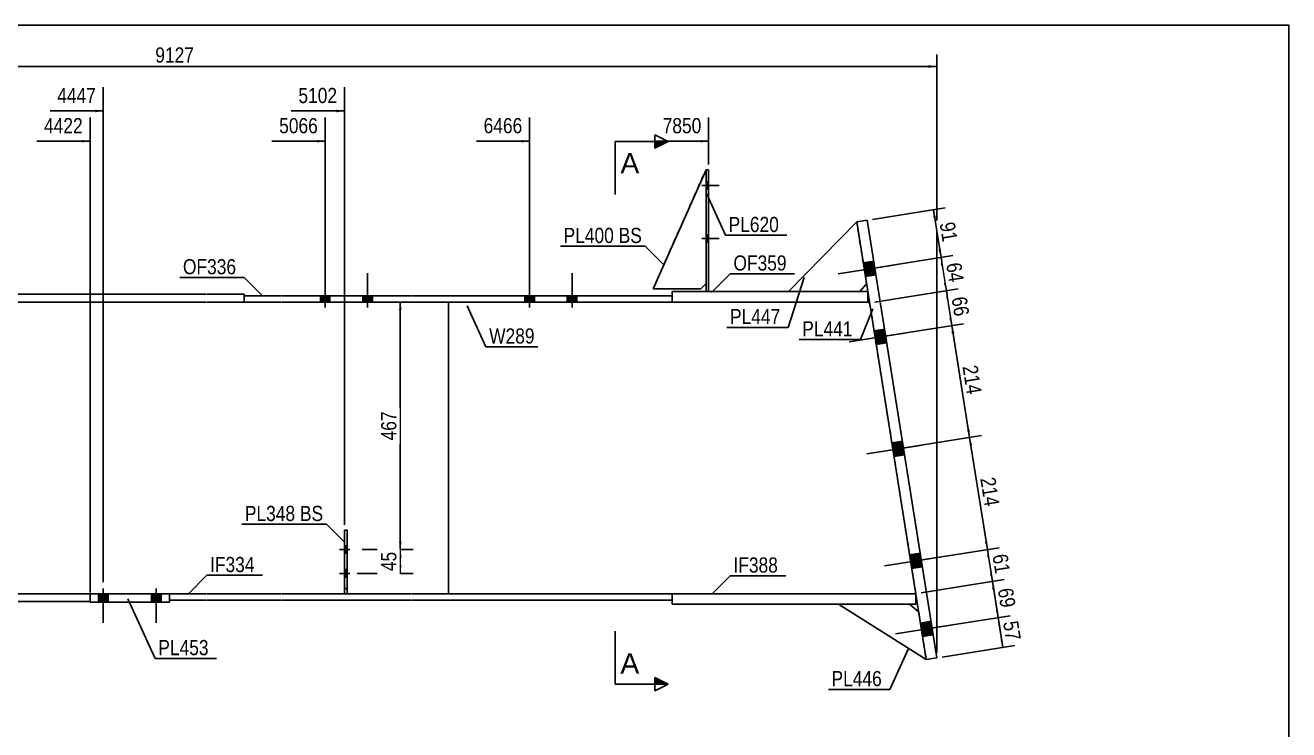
# Model space of a CAD drawing. Header units: millimetres. Extents: x -649 to -247, y -197 to 80.
# Drawn here: x -485.3 to -246.8, y -53.2 to 79.8 of the extents above; entities that cross this region are included whole.
import ezdxf

# ---------------------------------------------------------------- set-up
doc = ezdxf.new("R2010")
doc.units = ezdxf.units.MM
doc.linetypes.add('DXK_LINE_DOT1', pattern=[1.8814, 0.9407, -0.9407])
doc.linetypes.add('DXK_LINE_DOT2', pattern=[3.9198, 1.9599, -1.9599])
doc.styles.add('Arial', font='ARIAL.TTF', dxfattribs={"height": 0.2})
doc.styles.add('Arial Narrow', font='ARIALN.TTF', dxfattribs={"height": 0.2})

# ---------------------------------------------------------------- blocks, each defined once
blk = doc.blocks.new('Unknown-627307222-6750')
at = {"color": 5, "linetype": 'Continuous'}
for p, q in [((-246.76, 79.75), (-646.76, 79.75)), ((-246.76, -197.25), (-246.76, 79.75))]:
    blk.add_line(p, q, dxfattribs=at)
blk = doc.blocks.new('Part-627307222-4781 - 4763')
at = {"color": 2, "linetype": 'Continuous'}
for p, q in [((-436.99, 28.7), (-443.99, 28.7)), ((-443.99, 28.7), (-443.99, 27.5)), ((-412.49, 28.7), (-436.89, 28.7)), ((-398.39, 28.7), (-412.39, 28.7)), ((-373.89, 28.7), (-398.29, 28.7)), ((-363.2, 28.7), (-373.79, 28.7)), ((-363.2, 28.7), (-363.2, 27.5)), ((-436.99, 27.5), (-443.99, 27.5)), ((-412.49, 27.5), (-436.89, 27.5)), ((-398.39, 27.5), (-412.39, 27.5)), ((-373.89, 27.5), (-398.29, 27.5)), ((-363.2, 27.5), (-373.79, 27.5))]:
    blk.add_line(p, q, dxfattribs=at)
blk = doc.blocks.new('Part-627307222-4779 - 4763')
at = {"color": 2, "linetype": 'Continuous'}
for p, q in [((-599, 29), (-577, 29)), ((-599, 29), (-599, 27.5)), ((-576.9, 29), (-529.19, 29)), ((-529.09, 29), (-504.69, 29)), ((-504.59, 29), (-480.19, 29)), ((-480.09, 29), (-451.09, 29)), ((-450.99, 29), (-443.99, 29)), ((-443.99, 29), (-443.99, 27.5)), ((-599, 27.5), (-577, 27.5)), ((-576.9, 27.5), (-529.19, 27.5)), ((-529.09, 27.5), (-504.69, 27.5)), ((-504.59, 27.5), (-480.19, 27.5)), ((-480.09, 27.5), (-451.09, 27.5)), ((-450.99, 27.5), (-443.99, 27.5))]:
    blk.add_line(p, q, dxfattribs=at)
blk = doc.blocks.new('Part-627307222-4783 - 4763')
at = {"color": 2, "linetype": 'Continuous'}
for p, q in [((-451.09, -27.5), (-458.09, -27.5)), ((-458.09, -27.5), (-458.09, -28.7)), ((-436.99, -27.5), (-450.99, -27.5)), ((-412.49, -27.5), (-436.89, -27.5)), ((-398.39, -27.5), (-412.39, -27.5)), ((-373.89, -27.5), (-398.29, -27.5)), ((-363.2, -27.5), (-373.79, -27.5)), ((-363.2, -28.7), (-363.2, -27.5)), ((-458.09, -28.7), (-451.09, -28.7)), ((-450.99, -28.7), (-436.99, -28.7)), ((-436.89, -28.7), (-412.49, -28.7)), ((-412.39, -28.7), (-398.39, -28.7)), ((-398.29, -28.7), (-373.89, -28.7)), ((-373.79, -28.7), (-363.2, -28.7))]:
    blk.add_line(p, q, dxfattribs=at)
blk = doc.blocks.new('Part-627307222-4785 - 4763')
at = {"color": 7, "linetype": 'DXK_LINE_DOT1'}
for p, q in [((-577, 27.5), (-599, 27.5)), ((-599, 27.5), (-599, -27.5)), ((-529.19, 27.5), (-576.9, 27.5)), ((-504.69, 27.5), (-529.09, 27.5)), ((-480.19, 27.5), (-504.59, 27.5)), ((-451.09, 27.5), (-480.09, 27.5)), ((-436.99, 27.5), (-450.99, 27.5)), ((-412.49, 27.5), (-436.89, 27.5)), ((-405.39, 27.5), (-412.39, 27.5)), ((-599, -27.5), (-577, -27.5)), ((-576.9, -27.5), (-529.19, -27.5)), ((-529.09, -27.5), (-504.69, -27.5)), ((-504.59, -27.5), (-480.19, -27.5)), ((-480.09, -27.5), (-451.09, -27.5)), ((-450.99, -27.5), (-436.99, -27.5)), ((-436.89, -27.5), (-412.49, -27.5)), ((-412.39, -27.5), (-405.39, -27.5))]:
    blk.add_line(p, q, dxfattribs=at)
at = {"color": 2, "linetype": 'Continuous'}
blk.add_line((-405.39, 27.5), (-405.39, -27.5), dxfattribs=at)
blk = doc.blocks.new('Part-627307222-4786 - 4763')
at = {"color": 2, "linetype": 'Continuous'}
for p, q in [((-529.19, -27.5), (-536.19, -27.5)), ((-536.19, -27.5), (-536.19, -29)), ((-504.69, -27.5), (-529.09, -27.5)), ((-480.19, -27.5), (-504.59, -27.5)), ((-473.09, -27.5), (-480.09, -27.5)), ((-473.09, -27.5), (-473.09, -29)), ((-529.19, -29), (-536.19, -29)), ((-504.69, -29), (-529.09, -29)), ((-480.19, -29), (-504.59, -29)), ((-473.09, -29), (-480.09, -29))]:
    blk.add_line(p, q, dxfattribs=at)
blk = doc.blocks.new('Part-627307222-4794 - 4763')
at = {"color": 2, "linetype": 'Continuous'}
for p, q in [((-326.35, 42.96), (-328.33, 42.65)), ((-313.22, -39.63), (-326.35, 42.96)), ((-328.33, 42.65), (-315.2, -39.94)), ((-315.2, -39.94), (-313.22, -39.63))]:
    blk.add_line(p, q, dxfattribs=at)
blk = doc.blocks.new('Part-627307222-4795 - 4763')
at = {"color": 2, "linetype": 'Continuous'}
for p, q in [((-363.2, -29.5), (-363.2, -27.5)), ((-363.2, -27.5), (-348.34, -27.5)), ((-348.24, -27.5), (-317.17, -27.5)), ((-317.17, -29.5), (-317.17, -27.5)), ((-348.34, -29.5), (-363.2, -29.5)), ((-317.17, -29.5), (-348.24, -29.5))]:
    blk.add_line(p, q, dxfattribs=at)
blk = doc.blocks.new('Part-627307222-4796 - 4763')
at = {"color": 2, "linetype": 'Continuous'}
for p, q in [((-348.34, 29.5), (-363.2, 29.5)), ((-363.2, 27.5), (-363.2, 29.5)), ((-326.24, 29.5), (-348.24, 29.5)), ((-326.24, 29.5), (-326.24, 27.5)), ((-348.34, 27.5), (-363.2, 27.5)), ((-326.24, 27.5), (-348.24, 27.5))]:
    blk.add_line(p, q, dxfattribs=at)
at = {"color": 7, "linetype": 'DXK_LINE_DOT1'}
blk.add_line((-326.24, 29.5), (-326.24, 29.5), dxfattribs=at)
blk = doc.blocks.new('Part-627307222-4797 - 4763')
at = {"color": 7, "linetype": 'DXK_LINE_DOT1'}
for p, q in [((-331.84, -29.47), (-318.36, -29.5)), ((-331.84, -29.47), (-331.8, -29.5)), ((-318.36, -29.5), (-318.35, -29.5)), ((-316.62, -30.98), (-315.2, -39.94))]:
    blk.add_line(p, q, dxfattribs=at)
at = {"color": 2, "linetype": 'Continuous'}
for p, q in [((-315.2, -39.94), (-331.8, -29.5)), ((-318.35, -29.5), (-316.62, -30.98))]:
    blk.add_line(p, q, dxfattribs=at)
blk = doc.blocks.new('Part-627307222-4798 - 4763')
at = {"color": 2, "linetype": 'Continuous'}
for p, q in [((-328.33, 42.65), (-341.24, 29.5)), ((-327.74, 29.5), (-326.47, 30.98))]:
    blk.add_line(p, q, dxfattribs=at)
at = {"color": 7, "linetype": 'DXK_LINE_DOT1'}
for p, q in [((-326.47, 30.98), (-328.33, 42.65)), ((-341.24, 29.5), (-327.74, 29.5))]:
    blk.add_line(p, q, dxfattribs=at)
blk = doc.blocks.new('Part-627307222-4799 - 4763')
at = {"color": 2, "linetype": 'Continuous'}
for p, q in [((-473.09, -29.1), (-473.09, -27.5)), ((-458.09, -27.5), (-473.09, -27.5)), ((-458.09, -29.1), (-458.09, -27.5)), ((-473.09, -29.1), (-458.09, -29.1))]:
    blk.add_line(p, q, dxfattribs=at)
blk = doc.blocks.new('Part-627307222-4802 - 4763')
at = {"color": 2, "linetype": 'Continuous'}
for p, q in [((-356.79, 29.5), (-356.79, 52.5)), ((-356.79, 52.5), (-356.29, 52.5)), ((-356.29, 52.5), (-356.29, 29.5))]:
    blk.add_line(p, q, dxfattribs=at)
at = {"color": 7, "linetype": 'DXK_LINE_DOT1'}
blk.add_line((-356.29, 29.5), (-356.79, 29.5), dxfattribs=at)
blk = doc.blocks.new('Part-627307222-4803 - 4763')
at = {"color": 2, "linetype": 'Continuous'}
for p, q in [((-366.79, 30), (-356.79, 52.5)), ((-357.79, 30), (-366.79, 30)), ((-356.79, 31), (-357.79, 30))]:
    blk.add_line(p, q, dxfattribs=at)
at = {"color": 7, "linetype": 'DXK_LINE_DOT1'}
blk.add_line((-356.79, 52.5), (-356.79, 31), dxfattribs=at)
blk = doc.blocks.new('Part-627307222-4804 - 4763')
at = {"color": 7, "linetype": 'DXK_LINE_DOT1'}
for p, q in [((-366.79, 30), (-356.79, 52.5)), ((-357.79, 30), (-366.79, 30)), ((-356.79, 31), (-357.79, 30))]:
    blk.add_line(p, q, dxfattribs=at)
blk = doc.blocks.new('Part-627307222-4805 - 4763')
at = {"color": 2, "linetype": 'Continuous'}
for p, q in [((-425.07, -27.5), (-425.07, -15.5)), ((-424.57, -15.5), (-425.07, -15.5)), ((-424.57, -27.5), (-424.57, -15.5))]:
    blk.add_line(p, q, dxfattribs=at)
at = {"color": 7, "linetype": 'DXK_LINE_DOT1'}
for p, q in [((-425.07, -26.5), (-424.57, -26.5)), ((-425.07, -27.5), (-424.57, -27.5))]:
    blk.add_line(p, q, dxfattribs=at)
blk = doc.blocks.new('Part-627307222-4806 - 4763')
at = {"color": 7, "linetype": 'DXK_LINE_DOT1'}
for p, q in [((-425.07, -15.5), (-425.07, -27.5)), ((-424.57, -15.5), (-425.07, -15.5)), ((-424.57, -27.5), (-424.57, -15.5))]:
    blk.add_line(p, q, dxfattribs=at)
blk = doc.blocks.new('Part-627307222-4807 - 4763')
at = {"color": 7, "linetype": 'DXK_LINE_DOT1'}
for p, q in [((-398.39, 27.5), (-405.39, 27.5)), ((-405.39, 27.5), (-405.39, -27.5)), ((-373.89, 27.5), (-398.29, 27.5)), ((-348.34, 27.5), (-373.79, 27.5)), ((-326.24, 27.5), (-348.24, 27.5)), ((-317.17, -27.5), (-325.92, 27.5)), ((-405.39, -27.5), (-398.39, -27.5)), ((-398.29, -27.5), (-373.89, -27.5)), ((-373.79, -27.5), (-348.34, -27.5)), ((-348.24, -27.5), (-317.17, -27.5))]:
    blk.add_line(p, q, dxfattribs=at)
at = {"color": 2, "linetype": 'Continuous'}
blk.add_line((-325.92, 27.5), (-326.24, 27.5), dxfattribs=at)
blk = doc.blocks.new('Bolt-627307222-4814 - 4763')
at = {"linetype": 'Continuous'}
for points in [[(-389.19, 28.7), (-390.99, 28.7), (-390.99, 27.5), (-389.19, 27.5)], [(-389.19, 28.7), (-390.99, 28.7), (-390.99, 27.5), (-389.19, 27.5)], [(-381.19, 28.7), (-382.99, 28.7), (-382.99, 27.5), (-381.19, 27.5)], [(-381.19, 28.7), (-382.99, 28.7), (-382.99, 27.5), (-381.19, 27.5)]]:
    blk.add_hatch(color=3, dxfattribs=at).paths.add_polyline_path(points)
at = {"color": 3, "linetype": 'Continuous'}
for p, q in [((-390.09, 26.5), (-390.09, 33)), ((-390.09, 26.5), (-390.09, 33)), ((-382.09, 26.5), (-382.09, 33)), ((-382.09, 26.5), (-382.09, 33)), ((-390.99, 27.5), (-390.99, 28.7)), ((-390.99, 27.5), (-390.99, 28.7)), ((-389.19, 27.5), (-389.19, 28.7)), ((-389.19, 27.5), (-389.19, 28.7)), ((-382.99, 27.5), (-382.99, 28.7)), ((-382.99, 27.5), (-382.99, 28.7)), ((-381.19, 27.5), (-381.19, 28.7)), ((-381.19, 27.5), (-381.19, 28.7))]:
    blk.add_line(p, q, dxfattribs=at)
blk = doc.blocks.new('Bolt-627307222-4815 - 4763')
at = {"linetype": 'Continuous'}
for points in [[(-427.79, 28.7), (-429.59, 28.7), (-429.59, 27.5), (-427.79, 27.5)], [(-427.79, 28.7), (-429.59, 28.7), (-429.59, 27.5), (-427.79, 27.5)], [(-419.79, 28.7), (-421.59, 28.7), (-421.59, 27.5), (-419.79, 27.5)], [(-419.79, 28.7), (-421.59, 28.7), (-421.59, 27.5), (-419.79, 27.5)]]:
    blk.add_hatch(color=3, dxfattribs=at).paths.add_polyline_path(points)
at = {"color": 3, "linetype": 'Continuous'}
for p, q in [((-428.69, 26.5), (-428.69, 33)), ((-428.69, 26.5), (-428.69, 33)), ((-420.69, 26.5), (-420.69, 33)), ((-420.69, 26.5), (-420.69, 33)), ((-429.59, 27.5), (-429.59, 28.7)), ((-429.59, 27.5), (-429.59, 28.7)), ((-427.79, 27.5), (-427.79, 28.7)), ((-427.79, 27.5), (-427.79, 28.7)), ((-421.59, 27.5), (-421.59, 28.7)), ((-421.59, 27.5), (-421.59, 28.7)), ((-419.79, 27.5), (-419.79, 28.7)), ((-419.79, 27.5), (-419.79, 28.7))]:
    blk.add_line(p, q, dxfattribs=at)
blk = doc.blocks.new('Bolt-627307222-4821 - 4763')
at = {"linetype": 'Continuous'}
for points in [[(-324.72, 32.67), (-325.12, 35.23), (-327.1, 34.92), (-326.69, 32.35)], [(-324.72, 32.67), (-325.12, 35.23), (-327.1, 34.92), (-326.69, 32.35)], [(-322.68, 19.83), (-323.08, 22.4), (-325.06, 22.08), (-324.65, 19.51)], [(-322.68, 19.83), (-323.08, 22.4), (-325.06, 22.08), (-324.65, 19.51)], [(-319.31, -1.31), (-319.72, 1.26), (-321.7, 0.95), (-321.29, -1.62)], [(-319.31, -1.31), (-319.72, 1.26), (-321.7, 0.95), (-321.29, -1.62)], [(-315.95, -22.44), (-316.36, -19.87), (-318.34, -20.19), (-317.93, -22.76)], [(-315.95, -22.44), (-316.36, -19.87), (-318.34, -20.19), (-317.93, -22.76)], [(-313.91, -35.28), (-314.32, -32.71), (-316.3, -33.03), (-315.89, -35.59)], [(-313.91, -35.28), (-314.32, -32.71), (-316.3, -33.03), (-315.89, -35.59)]]:
    blk.add_hatch(color=3, dxfattribs=at).paths.add_polyline_path(points)
at = {"color": 3, "linetype": 'Continuous'}
for p, q in [((-321.38, 34.51), (-331.83, 32.85)), ((-321.38, 34.51), (-331.83, 32.85)), ((-325.12, 35.23), (-327.1, 34.92)), ((-325.12, 35.23), (-327.1, 34.92)), ((-324.72, 32.67), (-326.69, 32.35)), ((-324.72, 32.67), (-326.69, 32.35)), ((-319.33, 21.68), (-329.79, 20.01)), ((-319.33, 21.68), (-329.79, 20.01)), ((-323.08, 22.4), (-325.06, 22.08)), ((-323.08, 22.4), (-325.06, 22.08)), ((-322.68, 19.83), (-324.65, 19.51)), ((-322.68, 19.83), (-324.65, 19.51)), ((-315.97, 0.54), (-326.43, -1.12)), ((-315.97, 0.54), (-326.43, -1.12)), ((-319.72, 1.26), (-321.7, 0.95)), ((-319.72, 1.26), (-321.7, 0.95)), ((-319.31, -1.31), (-321.29, -1.62)), ((-319.31, -1.31), (-321.29, -1.62)), ((-312.61, -20.59), (-323.07, -22.26)), ((-312.61, -20.59), (-323.07, -22.26)), ((-316.36, -19.87), (-318.34, -20.19)), ((-316.36, -19.87), (-318.34, -20.19)), ((-315.95, -22.44), (-317.93, -22.76)), ((-315.95, -22.44), (-317.93, -22.76)), ((-314.32, -32.71), (-316.3, -33.03)), ((-314.32, -32.71), (-316.3, -33.03)), ((-310.57, -33.43), (-321.03, -35.1)), ((-310.57, -33.43), (-321.03, -35.1)), ((-313.91, -35.28), (-315.89, -35.59)), ((-313.91, -35.28), (-315.89, -35.59))]:
    blk.add_line(p, q, dxfattribs=at)
blk = doc.blocks.new('Bolt-627307222-4823 - 4763')
at = {"linetype": 'Continuous'}
for points in [[(-469.69, -27.5), (-471.49, -27.5), (-471.49, -29.1), (-469.69, -29.1)], [(-469.69, -27.5), (-471.49, -27.5), (-471.49, -29.1), (-469.69, -29.1)], [(-459.69, -27.5), (-461.49, -27.5), (-461.49, -29.1), (-459.69, -29.1)], [(-459.69, -27.5), (-461.49, -27.5), (-461.49, -29.1), (-459.69, -29.1)]]:
    blk.add_hatch(color=3, dxfattribs=at).paths.add_polyline_path(points)
at = {"color": 3, "linetype": 'Continuous'}
for p, q in [((-471.49, -27.5), (-471.49, -29.1)), ((-471.49, -27.5), (-471.49, -29.1)), ((-470.59, -26.5), (-470.59, -33)), ((-470.59, -26.5), (-470.59, -33)), ((-469.69, -27.5), (-469.69, -29.1)), ((-469.69, -27.5), (-469.69, -29.1)), ((-461.49, -27.5), (-461.49, -29.1)), ((-461.49, -27.5), (-461.49, -29.1)), ((-460.59, -26.5), (-460.59, -33)), ((-460.59, -26.5), (-460.59, -33)), ((-459.69, -27.5), (-459.69, -29.1)), ((-459.69, -27.5), (-459.69, -29.1))]:
    blk.add_line(p, q, dxfattribs=at)
blk = doc.blocks.new('Bolt-627307222-4825 - 4763')
at = {"linetype": 'Continuous'}
for points in [[(-356.29, 48.8), (-356.29, 50.2), (-356.79, 50.2), (-356.79, 48.8)], [(-356.29, 48.8), (-356.29, 50.2), (-356.79, 50.2), (-356.79, 48.8)], [(-356.29, 48.8), (-356.29, 50.2), (-356.79, 50.2), (-356.79, 48.8)], [(-356.29, 38.8), (-356.29, 40.2), (-356.79, 40.2), (-356.79, 38.8)], [(-356.29, 38.8), (-356.29, 40.2), (-356.79, 40.2), (-356.79, 38.8)], [(-356.29, 38.8), (-356.29, 40.2), (-356.79, 40.2), (-356.79, 38.8)]]:
    blk.add_hatch(color=3, dxfattribs=at).paths.add_polyline_path(points)
at = {"color": 3, "linetype": 'Continuous'}
for p, q in [((-356.79, 50.2), (-356.29, 50.2)), ((-356.79, 50.2), (-356.29, 50.2)), ((-356.79, 50.2), (-356.29, 50.2)), ((-357.59, 49.5), (-354.29, 49.5)), ((-357.59, 49.5), (-354.29, 49.5)), ((-357.59, 49.5), (-354.29, 49.5)), ((-356.79, 48.8), (-356.29, 48.8)), ((-356.79, 48.8), (-356.29, 48.8)), ((-356.79, 48.8), (-356.29, 48.8)), ((-357.59, 39.5), (-354.29, 39.5)), ((-357.59, 39.5), (-354.29, 39.5)), ((-357.59, 39.5), (-354.29, 39.5)), ((-356.79, 40.2), (-356.29, 40.2)), ((-356.79, 40.2), (-356.29, 40.2)), ((-356.79, 40.2), (-356.29, 40.2)), ((-356.79, 38.8), (-356.29, 38.8)), ((-356.79, 38.8), (-356.29, 38.8)), ((-356.79, 38.8), (-356.29, 38.8))]:
    blk.add_line(p, q, dxfattribs=at)
blk = doc.blocks.new('Bolt-627307222-4826 - 4763')
at = {"linetype": 'Continuous'}
for points in [[(-424.57, -19.88), (-424.57, -18.48), (-425.07, -18.48), (-425.07, -19.88)], [(-424.57, -24.36), (-424.57, -22.96), (-425.07, -22.96), (-425.07, -24.36)]]:
    blk.add_hatch(color=3, dxfattribs=at).paths.add_polyline_path(points)
at = {"color": 3, "linetype": 'Continuous'}
for p, q in [((-425.07, -18.48), (-424.57, -18.48)), ((-425.87, -19.18), (-424.57, -19.18)), ((-425.07, -19.88), (-424.57, -19.88)), ((-425.87, -23.66), (-424.57, -23.66)), ((-425.07, -22.96), (-424.57, -22.96)), ((-425.07, -24.36), (-424.57, -24.36))]:
    blk.add_line(p, q, dxfattribs=at)
blk = doc.blocks.new('Bolt-627307222-4827 - 4763')
at = {"color": 3, "linetype": 'DXK_LINE_DOT2'}
for p, q in [((-425.07, -18.48), (-424.57, -18.48)), ((-426.02, -19.18), (-422.72, -19.18)), ((-425.07, -19.88), (-424.57, -19.88)), ((-426.02, -23.66), (-422.72, -23.66)), ((-425.07, -22.96), (-424.57, -22.96)), ((-425.07, -24.36), (-424.57, -24.36))]:
    blk.add_line(p, q, dxfattribs=at)
blk = doc.blocks.new('StraightDimension-627307222-7057 - 4763')
at = {"linetype": 'Continuous'}
for points in [[(-414.76, 26), (-414.51, 27.5), (-414.26, 26)], [(-414.26, -17.68), (-414.51, -19.18), (-414.76, -17.68)]]:
    blk.add_hatch(color=7, dxfattribs=at).paths.add_polyline_path(points)
at = {"color": 7, "linetype": 'Continuous'}
for p, q in [((-421.72, 27.5), (-412.11, 27.5)), ((-414.51, -19.18), (-414.51, 27.5)), ((-421.72, -19.18), (-412.11, -19.18))]:
    blk.add_line(p, q, dxfattribs=at)
at = {"color": 0}
blk.add_wipeout([(-414.66, 7.5), (-418.86, 7.5), (-418.86, 0.82), (-414.66, 0.82)], dxfattribs=at)
at = {"color": 3, "style": 'Arial Narrow'}
blk.add_text('467', height=2.863, rotation=90.0002, dxfattribs=at).set_placement((-415.26, 1.42))
blk = doc.blocks.new('StraightDimension-627307222-10280 - 4763')
at = {"linetype": 'Continuous'}
blk.add_hatch(color=7, dxfattribs=at).paths.add_polyline_path([(-430.19, 58.13), (-428.69, 57.88), (-430.19, 57.63)])
at = {"color": 7, "linetype": 'Continuous'}
for p, q in [((-428.69, 32.68), (-428.69, 62.38)), ((-438.75, 57.88), (-428.69, 57.88))]:
    blk.add_line(p, q, dxfattribs=at)
at = {"color": 0}
blk.add_wipeout([(-429.46, 58.78), (-429.46, 62.98), (-437.98, 62.98), (-437.98, 58.78)], dxfattribs=at)
at = {"color": 3, "style": 'Arial Narrow'}
blk.add_text('5066', height=2.863, dxfattribs=at).set_placement((-437.38, 59.38))
blk = doc.blocks.new('StraightDimension-627307222-7944 - 4763')
at = {"linetype": 'Continuous'}
for points in [[(-301.62, -33.53), (-301.61, -32.01), (-301.13, -33.45)], [(-300.7, -36.12), (-300.72, -37.64), (-301.2, -36.19)]]:
    blk.add_hatch(color=7, dxfattribs=at).paths.add_polyline_path(points)
at = {"color": 7, "linetype": 'Continuous'}
for p, q in [((-315.1, -34.15), (-299.39, -31.65)), ((-301.61, -32.01), (-300.72, -37.64)), ((-312.23, -39.47), (-298.49, -37.28))]:
    blk.add_line(p, q, dxfattribs=at)
at = {"color": 0}
blk.add_wipeout([(-300.63, -37.2), (-296.49, -36.54), (-297.25, -31.74), (-301.4, -32.4)], dxfattribs=at)
at = {"color": 3, "style": 'Arial Narrow'}
blk.add_text('57', height=2.863, rotation=-80.9647, dxfattribs=at).set_placement((-300.71, -32.9))
blk = doc.blocks.new('StraightDimension-627307222-7946 - 4763')
at = {"linetype": 'Continuous'}
for points in [[(-303.66, -20.69), (-303.65, -19.17), (-303.17, -20.61)], [(-302.68, -23.68), (-302.69, -25.2), (-303.18, -23.76)]]:
    blk.add_hatch(color=7, dxfattribs=at).paths.add_polyline_path(points)
at = {"color": 7, "linetype": 'Continuous'}
for p, q in [((-317.15, -21.32), (-301.43, -18.82)), ((-303.65, -19.17), (-302.69, -25.2)), ((-316.19, -27.34), (-300.47, -24.84))]:
    blk.add_line(p, q, dxfattribs=at)
at = {"color": 0}
blk.add_wipeout([(-302.64, -24.56), (-298.5, -23.9), (-299.26, -19.1), (-303.41, -19.76)], dxfattribs=at)
at = {"color": 3, "style": 'Arial Narrow'}
blk.add_text('61', height=2.863, rotation=-80.9647, dxfattribs=at).set_placement((-302.72, -20.26))
blk = doc.blocks.new('StraightDimension-627307222-7947 - 4763')
at = {"linetype": 'Continuous'}
for points in [[(-307.02, 0.45), (-307.01, 1.97), (-306.53, 0.52)], [(-303.64, -17.65), (-303.65, -19.17), (-304.13, -17.73)]]:
    blk.add_hatch(color=7, dxfattribs=at).paths.add_polyline_path(points)
at = {"color": 7, "linetype": 'Continuous'}
for p, q in [((-320.51, -0.18), (-304.79, 2.32)), ((-307.01, 1.97), (-303.65, -19.17)), ((-317.15, -21.32), (-301.43, -18.82))]:
    blk.add_line(p, q, dxfattribs=at)
at = {"color": 0}
blk.add_wipeout([(-304.66, -11.88), (-300.51, -11.22), (-301.56, -4.62), (-305.71, -5.28)], dxfattribs=at)
at = {"color": 3, "style": 'Arial Narrow'}
blk.add_text('214', height=2.863, rotation=-80.9647, dxfattribs=at).set_placement((-305.02, -5.78))
blk = doc.blocks.new('StraightDimension-627307222-7058 - 4763')
at = {"linetype": 'Continuous'}
for points in [[(-414.76, -20.68), (-414.51, -19.18), (-414.26, -20.68)], [(-414.26, -22.16), (-414.51, -23.66), (-414.76, -22.16)]]:
    blk.add_hatch(color=7, dxfattribs=at).paths.add_polyline_path(points)
at = {"color": 7, "linetype": 'Continuous'}
for p, q in [((-421.72, -19.18), (-412.11, -19.18)), ((-414.51, -23.66), (-414.51, -19.18)), ((-422.64, -23.66), (-412.11, -23.66))]:
    blk.add_line(p, q, dxfattribs=at)
at = {"color": 0}
blk.add_wipeout([(-414.66, -18.99), (-418.86, -18.99), (-418.86, -23.85), (-414.66, -23.85)], dxfattribs=at)
at = {"color": 3, "style": 'Arial Narrow'}
blk.add_text('45', height=2.863, rotation=90.0002, dxfattribs=at).set_placement((-415.26, -23.25))
blk = doc.blocks.new('StraightDimension-627307222-7841 - 4763')
at = {"linetype": 'Continuous'}
blk.add_hatch(color=7, dxfattribs=at).paths.add_polyline_path([(-314.72, 72.22), (-313.22, 71.97), (-314.72, 71.72)])
at = {"color": 7, "linetype": 'Continuous'}
for p, q in [((-313.22, -38.63), (-313.22, 74.22)), ((-601, 71.97), (-313.22, 71.97))]:
    blk.add_line(p, q, dxfattribs=at)
at = {"color": 0}
blk.add_wipeout([(-452.85, 72.12), (-452.85, 76.32), (-461.37, 76.32), (-461.37, 72.12)], dxfattribs=at)
at = {"color": 3, "style": 'Arial Narrow'}
blk.add_text('9127', height=2.863, dxfattribs=at).set_placement((-460.77, 72.72))
blk = doc.blocks.new('StraightDimension-627307222-7945 - 4763')
at = {"linetype": 'Continuous'}
for points in [[(-302.7, -26.72), (-302.69, -25.2), (-302.21, -26.64)], [(-301.6, -30.49), (-301.61, -32.01), (-302.09, -30.57)]]:
    blk.add_hatch(color=7, dxfattribs=at).paths.add_polyline_path(points)
at = {"color": 7, "linetype": 'Continuous'}
for p, q in [((-316.19, -27.34), (-300.47, -24.84)), ((-302.69, -25.2), (-301.61, -32.01)), ((-315.1, -34.15), (-299.39, -31.65))]:
    blk.add_line(p, q, dxfattribs=at)
at = {"color": 0}
blk.add_wipeout([(-301.62, -30.98), (-297.47, -30.32), (-298.24, -25.52), (-302.38, -26.18)], dxfattribs=at)
at = {"color": 3, "style": 'Arial Narrow'}
blk.add_text('69', height=2.863, rotation=-80.9647, dxfattribs=at).set_placement((-301.7, -26.68))
blk = doc.blocks.new('StraightDimension-627307222-7948 - 4763')
at = {"linetype": 'Continuous'}
for points in [[(-310.38, 21.58), (-310.37, 23.1), (-309.89, 21.66)], [(-307, 3.49), (-307.01, 1.97), (-307.5, 3.41)]]:
    blk.add_hatch(color=7, dxfattribs=at).paths.add_polyline_path(points)
at = {"color": 7, "linetype": 'Continuous'}
for p, q in [((-323.87, 20.95), (-308.15, 23.45)), ((-310.37, 23.1), (-307.01, 1.97)), ((-320.51, -0.18), (-304.79, 2.32))]:
    blk.add_line(p, q, dxfattribs=at)
at = {"color": 0}
blk.add_wipeout([(-308.02, 9.26), (-303.87, 9.92), (-304.92, 16.52), (-309.07, 15.86)], dxfattribs=at)
at = {"color": 3, "style": 'Arial Narrow'}
blk.add_text('214', height=2.863, rotation=-80.9647, dxfattribs=at).set_placement((-308.38, 15.36))
blk = doc.blocks.new('StraightDimension-627307222-7949 - 4763')
at = {"linetype": 'Continuous'}
for points in [[(-311.43, 28.13), (-311.41, 29.65), (-310.93, 28.21)], [(-310.36, 24.62), (-310.37, 23.1), (-310.86, 24.54)]]:
    blk.add_hatch(color=7, dxfattribs=at).paths.add_polyline_path(points)
at = {"color": 7, "linetype": 'Continuous'}
for p, q in [((-324.91, 27.5), (-309.19, 30)), ((-311.41, 29.65), (-310.37, 23.1)), ((-323.87, 20.95), (-308.15, 23.45))]:
    blk.add_line(p, q, dxfattribs=at)
at = {"color": 0}
blk.add_wipeout([(-310.36, 24), (-306.22, 24.66), (-306.98, 29.46), (-311.13, 28.8)], dxfattribs=at)
at = {"color": 3, "style": 'Arial Narrow'}
blk.add_text('66', height=2.863, rotation=-80.9647, dxfattribs=at).set_placement((-310.44, 28.3))
blk = doc.blocks.new('StraightDimension-627307222-7950 - 4763')
at = {"linetype": 'Continuous'}
for points in [[(-312.43, 34.42), (-312.41, 35.94), (-311.93, 34.5)], [(-311.4, 31.17), (-311.41, 29.65), (-311.9, 31.09)]]:
    blk.add_hatch(color=7, dxfattribs=at).paths.add_polyline_path(points)
at = {"color": 7, "linetype": 'Continuous'}
for p, q in [((-323.93, 34.11), (-310.19, 36.29)), ((-312.41, 35.94), (-311.41, 29.65)), ((-324.91, 27.5), (-309.19, 30))]:
    blk.add_line(p, q, dxfattribs=at)
at = {"color": 0}
blk.add_wipeout([(-311.39, 30.42), (-307.24, 31.08), (-308, 35.87), (-312.15, 35.21)], dxfattribs=at)
at = {"color": 3, "style": 'Arial Narrow'}
blk.add_text('64', height=2.863, rotation=-80.9647, dxfattribs=at).set_placement((-311.46, 34.72))
blk = doc.blocks.new('StraightDimension-627307222-7951 - 4763')
at = {"linetype": 'Continuous'}
for points in [[(-313.86, 43.43), (-313.85, 44.95), (-313.37, 43.51)], [(-312.4, 37.46), (-312.41, 35.94), (-312.9, 37.38)]]:
    blk.add_hatch(color=7, dxfattribs=at).paths.add_polyline_path(points)
at = {"color": 7, "linetype": 'Continuous'}
for p, q in [((-325.37, 43.12), (-311.63, 45.3)), ((-313.85, 44.95), (-312.41, 35.94)), ((-323.93, 34.11), (-310.19, 36.29))]:
    blk.add_line(p, q, dxfattribs=at)
at = {"color": 0}
blk.add_wipeout([(-312.6, 38.07), (-308.45, 38.73), (-309.22, 43.53), (-313.36, 42.87)], dxfattribs=at)
at = {"color": 3, "style": 'Arial Narrow'}
blk.add_text('91', height=2.863, rotation=-80.9647, dxfattribs=at).set_placement((-312.68, 42.37))
blk = doc.blocks.new('StraightDimension-627307222-10277 - 4763')
at = {"linetype": 'Continuous'}
blk.add_hatch(color=7, dxfattribs=at).paths.add_polyline_path([(-357.79, 58.13), (-356.29, 57.88), (-357.79, 57.63)])
at = {"color": 7, "linetype": 'Continuous'}
for p, q in [((-356.29, 53.5), (-356.29, 62.38)), ((-366.35, 57.88), (-356.29, 57.88))]:
    blk.add_line(p, q, dxfattribs=at)
at = {"color": 0}
blk.add_wipeout([(-357.06, 58.78), (-357.06, 62.98), (-365.57, 62.98), (-365.57, 58.78)], dxfattribs=at)
at = {"color": 3, "style": 'Arial Narrow'}
blk.add_text('7850', height=2.863, dxfattribs=at).set_placement((-364.97, 59.38))
blk = doc.blocks.new('StraightDimension-627307222-10278 - 4763')
at = {"linetype": 'Continuous'}
blk.add_hatch(color=7, dxfattribs=at).paths.add_polyline_path([(-391.59, 58.13), (-390.09, 57.88), (-391.59, 57.63)])
at = {"color": 7, "linetype": 'Continuous'}
for p, q in [((-390.09, 32.68), (-390.09, 62.38)), ((-400.15, 57.88), (-390.09, 57.88))]:
    blk.add_line(p, q, dxfattribs=at)
at = {"color": 0}
blk.add_wipeout([(-390.86, 58.78), (-390.86, 62.98), (-399.38, 62.98), (-399.38, 58.78)], dxfattribs=at)
at = {"color": 3, "style": 'Arial Narrow'}
blk.add_text('6466', height=2.863, dxfattribs=at).set_placement((-398.78, 59.38))
blk = doc.blocks.new('StraightDimension-627307222-10279 - 4763')
at = {"linetype": 'Continuous'}
blk.add_hatch(color=7, dxfattribs=at).paths.add_polyline_path([(-426.57, 63.83), (-425.07, 63.58), (-426.57, 63.33)])
at = {"color": 7, "linetype": 'Continuous'}
for p, q in [((-425.07, -14.5), (-425.07, 68.08)), ((-435.13, 63.58), (-425.07, 63.58))]:
    blk.add_line(p, q, dxfattribs=at)
at = {"color": 0}
blk.add_wipeout([(-425.84, 64.48), (-425.84, 68.68), (-434.35, 68.68), (-434.35, 64.48)], dxfattribs=at)
at = {"color": 3, "style": 'Arial Narrow'}
blk.add_text('5102', height=2.863, dxfattribs=at).set_placement((-433.75, 65.08))
blk = doc.blocks.new('StraightDimension-627307222-10281 - 4763')
at = {"linetype": 'Continuous'}
blk.add_hatch(color=7, dxfattribs=at).paths.add_polyline_path([(-472.09, 63.83), (-470.59, 63.58), (-472.09, 63.33)])
at = {"color": 7, "linetype": 'Continuous'}
for p, q in [((-470.59, -25.35), (-470.59, 68.08)), ((-480.65, 63.58), (-470.59, 63.58))]:
    blk.add_line(p, q, dxfattribs=at)
at = {"color": 0}
blk.add_wipeout([(-471.36, 64.48), (-471.36, 68.68), (-479.88, 68.68), (-479.88, 64.48)], dxfattribs=at)
at = {"color": 3, "style": 'Arial Narrow'}
blk.add_text('4447', height=2.863, dxfattribs=at).set_placement((-479.28, 65.08))
blk = doc.blocks.new('StraightDimension-627307222-10282 - 4763')
at = {"linetype": 'Continuous'}
blk.add_hatch(color=7, dxfattribs=at).paths.add_polyline_path([(-474.59, 58.13), (-473.09, 57.88), (-474.59, 57.63)])
at = {"color": 7, "linetype": 'Continuous'}
for p, q in [((-473.09, -27.3), (-473.09, 62.38)), ((-483.15, 57.88), (-473.09, 57.88))]:
    blk.add_line(p, q, dxfattribs=at)
at = {"color": 0}
blk.add_wipeout([(-473.86, 58.78), (-473.86, 62.98), (-482.38, 62.98), (-482.38, 58.78)], dxfattribs=at)
at = {"color": 3, "style": 'Arial Narrow'}
blk.add_text('4422', height=2.863, dxfattribs=at).set_placement((-481.78, 59.38))
blk = doc.blocks.new('Mark-627307222-6996 - 4763')
at = {"color": 0}
blk.add_wipeout([(-343.2, -23.52), (-343.2, -20.52), (-351.61, -20.52), (-351.61, -23.52)], dxfattribs=at)
blk.add_wipeout([(-343.2, -23.52), (-343.2, -20.52), (-351.61, -20.52), (-351.61, -23.52)], dxfattribs=at)
at = {"color": 7, "linetype": 'Continuous'}
for p, q in [((-355.74, -27.66), (-352.21, -24.12)), ((-352.21, -24.12), (-341.7, -24.12))]:
    blk.add_line(p, q, dxfattribs=at)
at = {"color": 3, "style": 'Arial Narrow'}
blk.add_text('IF388', height=2.863, dxfattribs=at).set_placement((-351.61, -23.52))
blk = doc.blocks.new('MarkSet-627307222-8615 - 4763')
at = {"color": 0}
blk.add_wipeout([(-374.18, 38.67), (-374.18, 41.67), (-383.68, 41.67), (-383.68, 38.67)], dxfattribs=at)
blk.add_wipeout([(-374.18, 38.67), (-374.18, 41.67), (-383.68, 41.67), (-383.68, 38.67)], dxfattribs=at)
blk.add_wipeout([(-368.89, 38.67), (-368.89, 41.67), (-373.28, 41.67), (-373.28, 38.67)], dxfattribs=at)
blk.add_wipeout([(-368.89, 38.67), (-368.89, 41.67), (-373.28, 41.67), (-373.28, 38.67)], dxfattribs=at)
at = {"color": 7, "linetype": 'Continuous'}
for p in [(-384.28, 38.07), (-364.76, 34.53)]:
    blk.add_line(p, (-368.29, 38.07), dxfattribs=at)
at = {"color": 3, "style": 'Arial Narrow'}
for s, p in [('PL400', (-383.68, 38.67)), ('BS', (-373.28, 38.67))]:
    blk.add_text(s, height=2.863, dxfattribs=at).set_placement(p)
blk = doc.blocks.new('Mark-627307222-6993 - 4763')
at = {"color": 7, "linetype": 'Continuous'}
blk.add_line((-325.26, 26.23), (-327.61, 20.45), dxfattribs=at)
at = {"color": 0}
blk.add_wipeout([(-329.11, 21.05), (-329.11, 24.05), (-338.62, 24.05), (-338.62, 21.05)], dxfattribs=at)
blk.add_wipeout([(-329.11, 21.05), (-329.11, 24.05), (-338.62, 24.05), (-338.62, 21.05)], dxfattribs=at)
at = {"color": 7, "linetype": 'Continuous'}
blk.add_line((-339.22, 20.45), (-327.61, 20.45), dxfattribs=at)
at = {"color": 3, "style": 'Arial Narrow'}
blk.add_text('PL441', height=2.863, dxfattribs=at).set_placement((-338.62, 21.05))
blk = doc.blocks.new('Mark-627307222-7017 - 4763')
at = {"color": 0}
blk.add_wipeout([(-343.02, 40.74), (-343.02, 43.74), (-352.52, 43.74), (-352.52, 40.74)], dxfattribs=at)
blk.add_wipeout([(-343.02, 40.74), (-343.02, 43.74), (-352.52, 43.74), (-352.52, 40.74)], dxfattribs=at)
at = {"color": 7, "linetype": 'Continuous'}
for p, q in [((-356.66, 47.87), (-353.12, 40.14)), ((-353.12, 40.14), (-341.52, 40.14))]:
    blk.add_line(p, q, dxfattribs=at)
at = {"color": 3, "style": 'Arial Narrow'}
blk.add_text('PL620', height=2.863, dxfattribs=at).set_placement((-352.52, 40.74))
blk = doc.blocks.new('Mark-627307222-7005 - 4763')
at = {"color": 7, "linetype": 'Continuous'}
blk.add_line((-338.26, 32.16), (-341.26, 22.76), dxfattribs=at)
at = {"color": 0}
blk.add_wipeout([(-342.76, 23.36), (-342.76, 26.36), (-352.26, 26.36), (-352.26, 23.36)], dxfattribs=at)
blk.add_wipeout([(-342.76, 23.36), (-342.76, 26.36), (-352.26, 26.36), (-352.26, 23.36)], dxfattribs=at)
at = {"color": 7, "linetype": 'Continuous'}
blk.add_line((-352.86, 22.76), (-341.26, 22.76), dxfattribs=at)
at = {"color": 3, "style": 'Arial Narrow'}
blk.add_text('PL447', height=2.863, dxfattribs=at).set_placement((-352.26, 23.36))
blk = doc.blocks.new('Mark-627307222-7002 - 4763')
at = {"color": 7, "linetype": 'Continuous'}
blk.add_line((-318.56, -37.82), (-322.09, -45.55), dxfattribs=at)
at = {"color": 0}
blk.add_wipeout([(-323.59, -44.95), (-323.59, -41.95), (-333.09, -41.95), (-333.09, -44.95)], dxfattribs=at)
blk.add_wipeout([(-323.59, -44.95), (-323.59, -41.95), (-333.09, -41.95), (-333.09, -44.95)], dxfattribs=at)
at = {"color": 7, "linetype": 'Continuous'}
blk.add_line((-333.69, -45.55), (-322.09, -45.55), dxfattribs=at)
at = {"color": 3, "style": 'Arial Narrow'}
blk.add_text('PL446', height=2.863, dxfattribs=at).set_placement((-333.09, -44.95))
blk = doc.blocks.new('Mark-627307222-7008 - 4763')
at = {"color": 0}
blk.add_wipeout([(-450.7, -39.1), (-450.7, -36.1), (-460.2, -36.1), (-460.2, -39.1)], dxfattribs=at)
blk.add_wipeout([(-450.7, -39.1), (-450.7, -36.1), (-460.2, -36.1), (-460.2, -39.1)], dxfattribs=at)
at = {"color": 7, "linetype": 'Continuous'}
for p, q in [((-465.96, -28.44), (-460.8, -39.7)), ((-460.8, -39.7), (-449.2, -39.7))]:
    blk.add_line(p, q, dxfattribs=at)
at = {"color": 3, "style": 'Arial Narrow'}
blk.add_text('PL453', height=2.863, dxfattribs=at).set_placement((-460.2, -39.1))
blk = doc.blocks.new('Mark-627307222-6975 - 4763')
at = {"color": 0}
blk.add_wipeout([(-442.02, -23.43), (-442.02, -20.43), (-450.43, -20.43), (-450.43, -23.43)], dxfattribs=at)
blk.add_wipeout([(-442.02, -23.43), (-442.02, -20.43), (-450.43, -20.43), (-450.43, -23.43)], dxfattribs=at)
at = {"color": 7, "linetype": 'Continuous'}
for p, q in [((-454.56, -27.56), (-451.03, -24.03)), ((-451.03, -24.03), (-440.52, -24.03))]:
    blk.add_line(p, q, dxfattribs=at)
at = {"color": 3, "style": 'Arial Narrow'}
blk.add_text('IF334', height=2.863, dxfattribs=at).set_placement((-450.43, -23.43))
blk = doc.blocks.new('SectionMark-627307222-5003 - 4763')
at = {"linetype": 'Continuous'}
for points in [[(-366.44, 56.56), (-366.44, 57.81), (-363.94, 57.81)], [(-366.45, -44.57), (-366.45, -43.32), (-363.95, -44.57)]]:
    blk.add_hatch(color=30, dxfattribs=at).paths.add_polyline_path(points)
at = {"color": 30, "linetype": 'Continuous'}
for p, q in [((-373.94, 57.82), (-363.94, 57.81)), ((-366.44, 56.56), (-366.44, 59.06)), ((-366.44, 59.06), (-363.94, 57.81)), ((-363.94, 57.81), (-366.44, 56.56)), ((-373.95, -44.56), (-363.95, -44.57)), ((-363.95, -44.57), (-366.45, -43.32)), ((-366.45, -43.32), (-366.45, -45.82)), ((-363.95, -44.57), (-366.45, -45.82))]:
    blk.add_line(p, q, dxfattribs=at)
at = {"color": 0, "linetype": 'Continuous'}
for points in [[(-369.38, 51.82), (-369.38, 55.82), (-372.94, 55.82), (-372.94, 51.82)], [(-369.4, -42.57), (-369.4, -38.57), (-372.95, -38.56), (-372.95, -42.56)]]:
    blk.add_wipeout(points, dxfattribs=at)
at = {"color": 30, "linetype": 'Continuous'}
for p, q in [((-373.94, 57.82), (-373.94, 47.82)), ((-373.95, -44.56), (-373.95, -34.56))]:
    blk.add_line(p, q, dxfattribs=at)
at = {"color": 96, "linetype": 'Continuous', "style": 'Arial'}
for p in [(-372.94, 51.82), (-372.95, -42.56)]:
    blk.add_text('A', height=3.82, rotation=-0.0115, dxfattribs=at).set_placement(p)
blk = doc.blocks.new('MarkSet-627307222-6964 - 4763')
at = {"color": 0}
blk.add_wipeout([(-434.36, -13.79), (-434.36, -10.79), (-443.86, -10.79), (-443.86, -13.79)], dxfattribs=at)
blk.add_wipeout([(-434.36, -13.79), (-434.36, -10.79), (-443.86, -10.79), (-443.86, -13.79)], dxfattribs=at)
blk.add_wipeout([(-429.07, -13.79), (-429.07, -10.79), (-433.46, -10.79), (-433.46, -13.79)], dxfattribs=at)
blk.add_wipeout([(-429.07, -13.79), (-429.07, -10.79), (-433.46, -10.79), (-433.46, -13.79)], dxfattribs=at)
at = {"color": 7, "linetype": 'Continuous'}
for p in [(-444.46, -14.39), (-424.94, -17.93)]:
    blk.add_line(p, (-428.47, -14.39), dxfattribs=at)
at = {"color": 3, "style": 'Arial Narrow'}
for s, p in [('PL348', (-443.86, -13.79)), ('BS', (-433.46, -13.79))]:
    blk.add_text(s, height=2.863, dxfattribs=at).set_placement(p)
blk = doc.blocks.new('Mark-627307222-6972 - 4763')
at = {"color": 7, "linetype": 'Continuous'}
blk.add_line((-440.46, 28.64), (-444, 32.17), dxfattribs=at)
at = {"color": 0}
blk.add_wipeout([(-445.5, 32.77), (-445.5, 35.77), (-455.55, 35.77), (-455.55, 32.77)], dxfattribs=at)
blk.add_wipeout([(-445.5, 32.77), (-445.5, 35.77), (-455.55, 35.77), (-455.55, 32.77)], dxfattribs=at)
at = {"color": 7, "linetype": 'Continuous'}
blk.add_line((-456.15, 32.17), (-444, 32.17), dxfattribs=at)
at = {"color": 3, "style": 'Arial Narrow'}
blk.add_text('OF336', height=2.863, dxfattribs=at).set_placement((-455.55, 32.77))
blk = doc.blocks.new('Mark-627307222-6999 - 4763')
at = {"color": 0}
blk.add_wipeout([(-341.56, 33.47), (-341.56, 36.47), (-351.61, 36.47), (-351.61, 33.47)], dxfattribs=at)
blk.add_wipeout([(-341.56, 33.47), (-341.56, 36.47), (-351.61, 36.47), (-351.61, 33.47)], dxfattribs=at)
at = {"color": 7, "linetype": 'Continuous'}
for p, q in [((-355.74, 29.33), (-352.21, 32.87)), ((-352.21, 32.87), (-340.06, 32.87))]:
    blk.add_line(p, q, dxfattribs=at)
at = {"color": 3, "style": 'Arial Narrow'}
blk.add_text('OF359', height=2.863, dxfattribs=at).set_placement((-351.61, 33.47))
blk = doc.blocks.new('Mark-627307222-8375 - 4763')
at = {"color": 0}
blk.add_wipeout([(-389.14, 19.7), (-389.14, 22.7), (-397.73, 22.7), (-397.73, 19.7)], dxfattribs=at)
blk.add_wipeout([(-389.14, 19.7), (-389.14, 22.7), (-397.73, 22.7), (-397.73, 19.7)], dxfattribs=at)
at = {"color": 7, "linetype": 'Continuous'}
for p, q in [((-401.86, 26.83), (-398.33, 19.1)), ((-398.33, 19.1), (-388.54, 19.1))]:
    blk.add_line(p, q, dxfattribs=at)
at = {"color": 3, "style": 'Arial Narrow'}
blk.add_text('W289', height=2.863, dxfattribs=at).set_placement((-397.73, 19.7))

msp = doc.modelspace()

# ---------------------------------------------------------------- block references
for name in ['Unknown-627307222-6750', 'Part-627307222-4803 - 4763', 'Part-627307222-4804 - 4763', 'Part-627307222-4802 - 4763', 'Bolt-627307222-4825 - 4763', 'Part-627307222-4794 - 4763', 'Part-627307222-4798 - 4763', 'Bolt-627307222-4821 - 4763', 'Bolt-627307222-4815 - 4763', 'Bolt-627307222-4814 - 4763', 'Part-627307222-4779 - 4763', 'Part-627307222-4781 - 4763', 'Part-627307222-4796 - 4763', 'Part-627307222-4785 - 4763', 'Part-627307222-4807 - 4763', 'Part-627307222-4805 - 4763', 'Part-627307222-4806 - 4763', 'Bolt-627307222-4827 - 4763', 'Bolt-627307222-4826 - 4763', 'Part-627307222-4786 - 4763', 'Part-627307222-4799 - 4763', 'Bolt-627307222-4823 - 4763', 'Part-627307222-4783 - 4763', 'Part-627307222-4795 - 4763', 'Part-627307222-4797 - 4763']:
    msp.add_blockref(name, (0, 0))

# ---------------------------------------------------------------- next in the draw order: block references
for name in ['StraightDimension-627307222-10280 - 4763', 'StraightDimension-627307222-7057 - 4763', 'StraightDimension-627307222-7946 - 4763', 'StraightDimension-627307222-7944 - 4763']:
    msp.add_blockref(name, (0, 0))

# ---------------------------------------------------------------- next in the draw order: block references
for name in ['StraightDimension-627307222-7947 - 4763', 'StraightDimension-627307222-7058 - 4763']:
    msp.add_blockref(name, (0, 0))

# ---------------------------------------------------------------- next in the draw order: block references
msp.add_blockref('StraightDimension-627307222-7841 - 4763', (0, 0))

# ---------------------------------------------------------------- next in the draw order: block references
for name in ['StraightDimension-627307222-10281 - 4763', 'StraightDimension-627307222-10279 - 4763', 'StraightDimension-627307222-10278 - 4763', 'StraightDimension-627307222-10277 - 4763', 'Mark-627307222-7017 - 4763', 'MarkSet-627307222-8615 - 4763', 'Mark-627307222-6972 - 4763', 'Mark-627307222-8375 - 4763', 'StraightDimension-627307222-7948 - 4763', 'Mark-627307222-6996 - 4763', 'StraightDimension-627307222-7945 - 4763', 'Mark-627307222-7008 - 4763', 'Mark-627307222-7002 - 4763']:
    msp.add_blockref(name, (0, 0))

# ---------------------------------------------------------------- next in the draw order: block references
for name in ['StraightDimension-627307222-10282 - 4763', 'SectionMark-627307222-5003 - 4763', 'StraightDimension-627307222-7949 - 4763', 'MarkSet-627307222-6964 - 4763', 'Mark-627307222-6975 - 4763']:
    msp.add_blockref(name, (0, 0))

# ---------------------------------------------------------------- next in the draw order: block references
for name in ['StraightDimension-627307222-7950 - 4763', 'Mark-627307222-6993 - 4763']:
    msp.add_blockref(name, (0, 0))

# ---------------------------------------------------------------- next in the draw order: block references
for name in ['StraightDimension-627307222-7951 - 4763', 'Mark-627307222-7005 - 4763']:
    msp.add_blockref(name, (0, 0))

# ---------------------------------------------------------------- next in the draw order: block references
msp.add_blockref('Mark-627307222-6999 - 4763', (0, 0))

doc.saveas('drawing.dxf')
